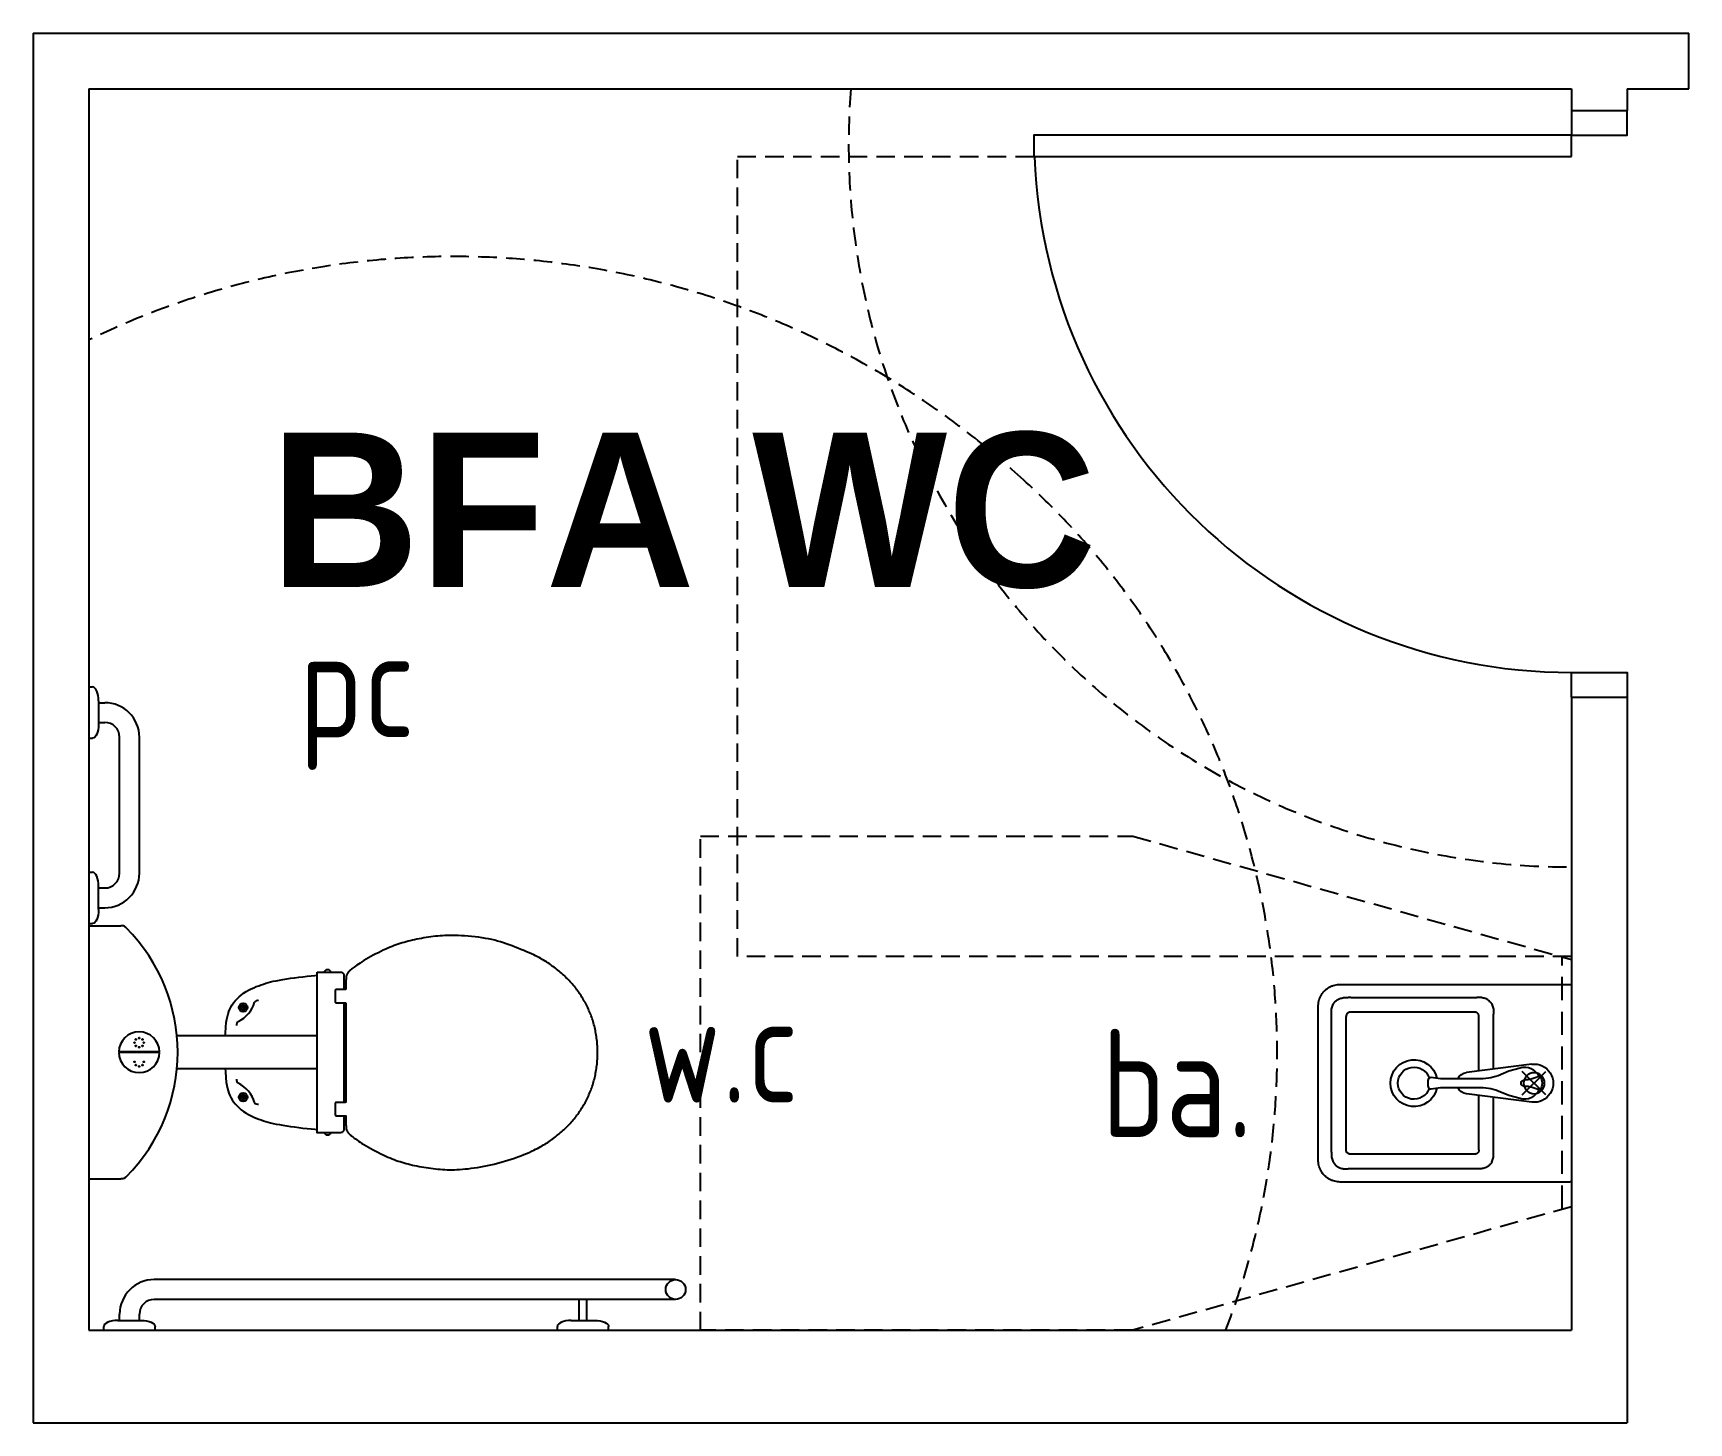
# Model space of a CAD drawing. Header units: millimetres. Extents: x 115273 to 117953, y -362314 to -360064.
import ezdxf

# ---------------------------------------------------------------- set-up
doc = ezdxf.new("R2010")
doc.units = ezdxf.units.MM
doc.header["$LTSCALE"] = 300
doc.header["$MEASUREMENT"] = 0
doc.linetypes.add('HIDDEN', pattern=[0.375, 0.25, -0.125])
doc.layers.get('0').update_dxf_attribs({"linetype": 'CONTINUOUS'})
for name, color, linetype in [('DOOR-01', 8, 'CONTINUOUS'), ('ELEV-01', 8, 'CONTINUOUS'), ('FIXT-TXT-01', 1, 'CONTINUOUS'), ('FIXTURES', 8, 'CONTINUOUS'), ('FLOOR-TXT', 1, 'CONTINUOUS'), ('PLAN-TXT-02', 2, 'CONTINUOUS'), ('WALL-01', 4, 'CONTINUOUS')]:
    doc.layers.add(name, color=color, linetype=linetype)
doc.layers.add('HTCH-BNDY', color=40, linetype='CONTINUOUS', plot=False)
doc.styles.add('CenturyGothic', font='GOTHIC.TTF')
doc.styles.add('ISOCP', font='isocp.shx', dxfattribs={"width": 0.9})

# ---------------------------------------------------------------- blocks, each defined once
blk = doc.blocks.new('BFA WC-Caroma Care 200-Plan')
at = {"layer": 'FIXTURES', "color": 8}
for p, q in [((0, 205), (-52, 205)), ((0, -205), (0, 205)), ((-370, 26.6), (-142.8, 26.6)), ((-114.6, 0.4), (-48.6, 0.4)), ((-370, -26.4), (-142.8, -26.4)), ((-114.6, -0.6), (-48.6, -0.6)), ((0, -205), (-52, -205))]:
    blk.add_line(p, q, dxfattribs=at)
at = {"layer": 'FIXTURES', "color": 142}
for p, q in [((-253, 72.6), (-247, 72.6)), ((-250, 69.6), (-250, 75.6)), ((-253, -72.4), (-247, -72.4)), ((-250, -75.4), (-250, -69.4))]:
    blk.add_line(p, q, dxfattribs=at)
at = {"layer": 'FIXTURES', "color": 8}
blk.add_lwpolyline([(-419.4, 129.4), (-419.6, 129.6), (-419.8, 129.9), (-420, 130.2), (-420.2, 130.4), (-420.5, 130.7), (-420.7, 131), (-421, 131.4), (-421.4, 131.8), (-421.8, 132.2), (-422.3, 132.7), (-422.8, 133.2), (-423.5, 133.8), (-424.4, 134.6), (-425.4, 135.4), (-426.6, 136.4), (-428.1, 137.5), (-429.8, 138.8), (-431.8, 140.3), (-434, 141.9), (-436.5, 143.6), (-439.3, 145.5), (-442.3, 147.4), (-445.5, 149.4), (-449, 151.5), (-452.7, 153.7), (-456.5, 155.9), (-460.6, 158), (-464.7, 160.2), (-468.8, 162.3), (-472.8, 164.3), (-476.8, 166.2), (-480.7, 168), (-484.4, 169.6), (-487.9, 171.1), (-491.2, 172.5), (-494.5, 173.7), (-497.7, 174.9), (-500.9, 176), (-504, 177), (-507.2, 178), (-510.5, 178.9), (-513.8, 179.9), (-517.1, 180.8), (-520.5, 181.6), (-524, 182.5), (-527.5, 183.3), (-531.1, 184), (-534.7, 184.8), (-538.4, 185.5), (-542.2, 186.1), (-546, 186.7), (-549.8, 187.3), (-553.6, 187.8), (-557.4, 188.3), (-561.2, 188.7), (-565, 189.1), (-568.7, 189.4), (-572.5, 189.7), (-576.2, 189.9), (-580, 190.1), (-583.9, 190.1), (-587.8, 190.1), (-591.9, 190.1), (-596, 189.9), (-600.3, 189.7), (-604.8, 189.3), (-609.4, 188.9), (-614.2, 188.4), (-619.1, 187.8), (-624.1, 187.1), (-629.2, 186.3), (-634.4, 185.4), (-639.8, 184.5), (-645.3, 183.4), (-650.8, 182.2), (-656.3, 180.9), (-661.9, 179.5), (-667.5, 178.1), (-673, 176.5), (-678.5, 174.8), (-683.9, 173.1), (-689.2, 171.3), (-694.3, 169.4), (-699.3, 167.5), (-704, 165.6), (-708.5, 163.8), (-712.7, 162), (-716.6, 160.2), (-720.2, 158.6), (-723.4, 157), (-726.4, 155.5), (-729.1, 154.1), (-731.6, 152.7), (-734, 151.3), (-736.3, 150), (-738.6, 148.6), (-740.7, 147.2), (-742.9, 145.8), (-745.1, 144.3), (-747.2, 142.9), (-749.3, 141.4), (-751.3, 139.9), (-753.4, 138.4), (-755.4, 136.8), (-757.4, 135.3), (-759.4, 133.7), (-761.3, 132.1), (-763.2, 130.5), (-765.1, 128.8), (-767, 127.2), (-768.8, 125.5), (-770.6, 123.8), (-772.4, 122.1), (-774.2, 120.3), (-775.9, 118.6), (-777.6, 116.8), (-779.3, 115), (-780.9, 113.2), (-782.5, 111.4), (-784.1, 109.5), (-785.7, 107.6), (-787.2, 105.7), (-788.7, 103.8), (-790.2, 101.9), (-791.6, 100), (-793.1, 98), (-794.5, 96), (-795.8, 94), (-797.1, 92), (-798.4, 90), (-799.7, 87.9), (-800.9, 85.8), (-802.1, 83.8), (-803.3, 81.6), (-804.5, 79.5), (-805.6, 77.4), (-806.6, 75.2), (-807.7, 73.1), (-808.7, 70.9), (-809.7, 68.7), (-810.7, 66.4), (-811.6, 64.2), (-812.5, 61.9), (-813.3, 59.7), (-814.1, 57.4), (-814.9, 55.1), (-815.7, 52.7), (-816.4, 50.4), (-817.1, 48), (-817.8, 45.7), (-818.4, 43.3), (-819, 40.9), (-819.5, 38.4), (-820, 36), (-820.5, 33.6), (-821, 31.1), (-821.4, 28.6), (-821.8, 26.1), (-822.1, 23.6), (-822.4, 21.1), (-822.7, 18.5), (-822.9, 16), (-823.1, 13.4), (-823.3, 10.8), (-823.4, 8.2), (-823.5, 5.7), (-823.6, 3.1), (-823.6, 0.5), (-823.6, -2.1), (-823.5, -4.7), (-823.4, -7.3), (-823.3, -9.9), (-823.1, -12.5), (-822.9, -15.1), (-822.7, -17.6), (-822.4, -20.2), (-822.1, -22.7), (-821.8, -25.2), (-821.4, -27.8), (-821, -30.2), (-820.5, -32.7), (-820, -35.2), (-819.5, -37.6), (-819, -40), (-818.4, -42.5), (-817.8, -44.8), (-817.1, -47.2), (-816.4, -49.6), (-815.7, -51.9), (-814.9, -54.3), (-814.1, -56.6), (-813.3, -58.9), (-812.5, -61.1), (-811.6, -63.4), (-810.7, -65.7), (-809.7, -67.9), (-808.7, -70.1), (-807.7, -72.3), (-806.6, -74.5), (-805.6, -76.6), (-804.5, -78.8), (-803.3, -80.9), (-802.1, -83), (-800.9, -85.1), (-799.7, -87.2), (-798.4, -89.2), (-797.1, -91.2), (-795.8, -93.3), (-794.5, -95.3), (-793.1, -97.2), (-791.6, -99.2), (-790.2, -101.2), (-788.7, -103.1), (-787.2, -105), (-785.7, -106.9), (-784.1, -108.7), (-782.5, -110.6), (-780.9, -112.4), (-779.3, -114.2), (-777.6, -116), (-775.9, -117.8), (-774.2, -119.6), (-772.4, -121.3), (-770.6, -123), (-768.8, -124.7), (-767, -126.4), (-765.1, -128.1), (-763.2, -129.7), (-761.3, -131.3), (-759.4, -132.9), (-757.4, -134.5), (-755.4, -136), (-753.4, -137.6), (-751.3, -139.1), (-749.3, -140.6), (-747.2, -142.1), (-745.1, -143.5), (-742.9, -145), (-740.7, -146.4), (-738.6, -147.8), (-736.3, -149.1), (-734, -150.5), (-731.6, -151.9), (-729.1, -153.3), (-726.4, -154.7), (-723.4, -156.2), (-720.2, -157.8), (-716.6, -159.4), (-712.7, -161.1), (-708.6, -162.9), (-704.1, -164.8), (-699.5, -166.7), (-694.8, -168.5), (-690, -170.4), (-685.2, -172.2), (-680.4, -174), (-675.7, -175.6), (-671.1, -177.2), (-666.5, -178.6), (-661.9, -180), (-657.1, -181.3), (-652.3, -182.5), (-647.3, -183.5), (-642.1, -184.5), (-636.7, -185.4), (-631.1, -186.2), (-625.4, -186.9), (-619.7, -187.5), (-614, -188), (-608.4, -188.4), (-603.1, -188.7), (-597.9, -189), (-593.1, -189.1), (-588.6, -189.2), (-584.3, -189.2), (-580.3, -189.1), (-576.3, -189), (-572.5, -188.8), (-568.7, -188.5), (-565, -188.2), (-561.2, -187.8), (-557.4, -187.4), (-553.6, -186.9), (-549.8, -186.4), (-546, -185.8), (-542.2, -185.2), (-538.4, -184.5), (-534.7, -183.8), (-531.1, -183.1), (-527.5, -182.3), (-524, -181.5), (-520.5, -180.7), (-517.1, -179.8), (-513.8, -178.9), (-510.5, -178), (-507.2, -177), (-504, -176), (-500.9, -175), (-497.7, -173.9), (-494.5, -172.8), (-491.2, -171.5), (-487.9, -170.2), (-484.4, -168.7), (-480.7, -167), (-476.8, -165.3), (-472.8, -163.3), (-468.8, -161.3), (-464.7, -159.2), (-460.6, -157.1), (-456.5, -154.9), (-452.7, -152.7), (-449, -150.6), (-445.5, -148.5), (-442.3, -146.5), (-439.3, -144.5), (-436.5, -142.7), (-434, -141), (-431.8, -139.4), (-429.8, -137.9), (-428.1, -136.6), (-426.6, -135.4), (-425.4, -134.5), (-424.4, -133.6), (-423.5, -132.9), (-422.8, -132.3), (-422.3, -131.7), (-421.8, -131.2), (-421.4, -130.8), (-421, -130.4), (-420.7, -130.1), (-420.5, -129.8), (-420.2, -129.5), (-420, -129.2), (-419.8, -129), (-419.6, -128.7), (-419.4, -128.5), (-419.2, -128.2), (-419.1, -128), (-418.9, -127.7), (-418.8, -127.5), (-418.6, -127.3), (-418.5, -127), (-418.3, -126.8), (-418.2, -126.6), (-418.1, -126.3), (-418, -126.1), (-417.9, -125.9), (-417.7, -125.6), (-417.6, -125.4), (-417.5, -125.2), (-417.4, -125), (-417.4, -124.8), (-417.3, -124.5), (-417.2, -124.3), (-417.1, -124.1), (-417, -123.9), (-417, -123.7), (-416.9, -123.5), (-416.8, -123.3), (-416.8, -123), (-416.7, -122.8), (-416.7, -122.6), (-416.6, -122.3), (-416.6, -121.9), (-416.6, -121.3), (-416.5, -120.6), (-416.5, -119.7), (-416.5, -118.6), (-416.4, -117.2), (-416.4, -115.7), (-416.4, -114), (-416.4, -112.2), (-416.4, -110.5), (-416.3, -108.8), (-416.3, -107.3), (-416.3, -106), (-416.3, -105), (-416.3, -104.2), (-416.3, -103.6), (-416.3, -103.2), (-416.3, -103), (-416.2, -102.8), (-416.2, -102.8), (-416.2, -102.7), (-416.2, -102.7), (-416.2, -102.6), (-416.2, -102.6), (-416.1, -102.6), (-416.1, -102.5), (-416.1, -102.5), (-416.1, -102.5), (-416.1, -102.4), (-416, -102.4), (-416, -102.4), (-416, -102.3), (-416, -102.3), (-415.9, -102.3), (-415.9, -102.2), (-415.9, -102.2), (-415.9, -102.2), (-415.8, -102.2), (-415.8, -102.1), (-415.8, -102.1), (-415.7, -102.1), (-415.7, -102), (-415.7, -102), (-415.7, -102), (-415.6, -102), (-415.6, -102), (-415.6, -101.9), (-415.5, -101.9), (-415.5, -101.9), (-415.4, -101.9), (-415.4, -101.9), (-415.4, -101.8), (-415.3, -101.8), (-415.3, -101.8), (-415.3, -101.8), (-415.2, -101.8), (-415.2, -101.8), (-415.2, -101.8), (-415.1, -101.7), (-415.1, -101.7), (-415.1, -101.7), (-415, -101.7), (-415, -101.7), (-414.9, -101.7), (-414.7, -101.7), (-414.4, -101.7), (-413.9, -101.7), (-413.3, -101.7), (-412.5, -101.7), (-411.5, -101.7), (-410.3, -101.7), (-409, -101.7), (-407.6, -101.7), (-406.3, -101.7), (-405, -101.7), (-403.8, -101.7), (-402.8, -101.6), (-401.9, -101.6), (-401.3, -101.6), (-400.9, -101.6), (-400.5, -101.6), (-400.3, -101.6), (-400.2, -101.6), (-400.1, -101.6), (-400.1, -101.6), (-400.1, -101.5), (-400, -101.5), (-400, -101.5), (-400, -101.5), (-399.9, -101.5), (-399.9, -101.4), (-399.8, -101.4), (-399.8, -101.4), (-399.8, -101.4), (-399.7, -101.4), (-399.7, -101.3), (-399.7, -101.3), (-399.7, -101.3), (-399.6, -101.3), (-399.6, -101.2), (-399.6, -101.2), (-399.5, -101.2), (-399.5, -101.1), (-399.5, -101.1), (-399.5, -101.1), (-399.4, -101.1), (-399.4, -101), (-399.4, -101), (-399.4, -101), (-399.3, -100.9), (-399.3, -100.9), (-399.3, -100.9), (-399.3, -100.8), (-399.3, -100.8), (-399.3, -100.7), (-399.2, -100.7), (-399.2, -100.7), (-399.2, -100.6), (-399.2, -100.6), (-399.2, -100.6), (-399.2, -100.5), (-399.2, -100.5), (-399.1, -100.5), (-399.1, -100.4), (-399.1, -100.4), (-399.1, -100.4), (-399.1, -100.3), (-399.1, -100.2), (-399.1, -99.9), (-399.1, -99.5), (-399.1, -99), (-399.1, -98.2), (-399.1, -97.1), (-399.1, -95.8), (-399.1, -94.3), (-399.1, -92.6), (-399.1, -90.9), (-399.1, -89.2), (-399.1, -87.5), (-399.1, -86), (-399.1, -84.6), (-399.1, -83.6), (-399.1, -82.8), (-399.1, -82.2), (-399.1, -81.8), (-399.1, -81.6), (-399.1, -81.4), (-399.2, -81.3), (-399.2, -81.3), (-399.2, -81.2), (-399.2, -81.2), (-399.2, -81.2), (-399.2, -81.1), (-399.2, -81.1), (-399.3, -81.1), (-399.3, -81), (-399.3, -81), (-399.3, -80.9), (-399.3, -80.9), (-399.3, -80.9), (-399.4, -80.8), (-399.4, -80.8), (-399.4, -80.8), (-399.4, -80.7), (-399.5, -80.7), (-399.5, -80.7), (-399.5, -80.7), (-399.5, -80.6), (-399.6, -80.6), (-399.6, -80.6), (-399.6, -80.5), (-399.7, -80.5), (-399.7, -80.5), (-399.7, -80.5), (-399.7, -80.4), (-399.8, -80.4), (-399.8, -80.4), (-399.8, -80.4), (-399.9, -80.4), (-399.9, -80.3), (-400, -80.3), (-400, -80.3), (-400, -80.3), (-400.1, -80.3), (-400.1, -80.2), (-400.1, -80.2), (-400.2, -80.2), (-400.2, -80.2), (-400.2, -80.2), (-400.3, -80.2), (-400.4, -80.2), (-400.5, -80.2), (-400.7, -80.2), (-401, -80.1), (-401.5, -80.1), (-402.1, -80.1), (-402.9, -80.1), (-403.9, -80.1), (-405.1, -80.1), (-406.4, -80.1), (-407.8, -80.1), (-409.2, -80.1), (-410.5, -80.1), (-411.6, -80.1), (-412.7, -80.1), (-413.5, -80.1), (-414.1, -80.1), (-414.6, -80.1), (-414.9, -80), (-415.1, -80), (-415.2, -80), (-415.3, -80), (-415.3, -80), (-415.4, -80), (-415.4, -80), (-415.4, -79.9), (-415.5, -79.9), (-415.5, -79.9), (-415.5, -79.9), (-415.6, -79.9), (-415.6, -79.8), (-415.6, -79.8), (-415.7, -79.8), (-415.7, -79.8), (-415.7, -79.7), (-415.8, -79.7), (-415.8, -79.7), (-415.8, -79.7), (-415.9, -79.6), (-415.9, -79.6), (-415.9, -79.6), (-415.9, -79.6), (-416, -79.5), (-416, -79.5), (-416, -79.5), (-416, -79.4), (-416.1, -79.4), (-416.1, -79.4), (-416.1, -79.3), (-416.1, -79.3), (-416.1, -79.3), (-416.2, -79.2), (-416.2, -79.2), (-416.2, -79.2), (-416.2, -79.1), (-416.2, -79.1), (-416.2, -79), (-416.2, -79), (-416.3, -79), (-416.3, -78.9), (-416.3, -78.9), (-416.3, -78.9), (-416.3, -78.8), (-416.3, -78.8), (-416.3, -78.4), (-416.3, -77.4), (-416.3, -75.4), (-416.3, -72.3), (-416.3, -67.6), (-416.3, -61), (-416.3, -52.3), (-416.3, -41.3), (-416.3, -28.4), (-416.3, -14.3), (-416.3, 0.5), (-416.3, 15.2), (-416.3, 29.3), (-416.3, 42.2), (-416.3, 53.3), (-416.3, 62), (-416.3, 68.6), (-416.3, 73.3), (-416.3, 76.5), (-416.3, 78.4), (-416.3, 79.4), (-416.3, 79.8), (-416.3, 79.9), (-416.3, 80), (-416.2, 80), (-416.2, 80), (-416.2, 80.1), (-416.2, 80.1), (-416.2, 80.1), (-416.2, 80.2), (-416.1, 80.2), (-416.1, 80.2), (-416.1, 80.3), (-416.1, 80.3), (-416.1, 80.3), (-416, 80.4), (-416, 80.4), (-416, 80.4), (-416, 80.5), (-415.9, 80.5), (-415.9, 80.5), (-415.9, 80.6), (-415.9, 80.6), (-415.8, 80.6), (-415.8, 80.6), (-415.8, 80.7), (-415.7, 80.7), (-415.7, 80.7), (-415.7, 80.7), (-415.6, 80.8), (-415.6, 80.8), (-415.6, 80.8), (-415.5, 80.8), (-415.5, 80.8), (-415.5, 80.9), (-415.4, 80.9), (-415.4, 80.9), (-415.4, 80.9), (-415.3, 80.9), (-415.3, 80.9), (-415.3, 81), (-415.2, 81), (-415.2, 81), (-415.1, 81), (-415.1, 81), (-414.9, 81), (-414.7, 81), (-414.4, 81), (-414, 81), (-413.3, 81), (-412.5, 81), (-411.5, 81), (-410.3, 81.1), (-409, 81.1), (-407.6, 81.1), (-406.3, 81.1), (-405, 81.1), (-403.8, 81.1), (-402.8, 81.1), (-402, 81.1), (-401.3, 81.1), (-400.9, 81.1), (-400.6, 81.1), (-400.4, 81.1), (-400.2, 81.2), (-400.2, 81.2), (-400.1, 81.2), (-400.1, 81.2), (-400, 81.2), (-400, 81.2), (-400, 81.2), (-399.9, 81.3), (-399.9, 81.3), (-399.9, 81.3), (-399.8, 81.3), (-399.8, 81.4), (-399.8, 81.4), (-399.7, 81.4), (-399.7, 81.4), (-399.7, 81.5), (-399.6, 81.5), (-399.6, 81.5), (-399.6, 81.5), (-399.5, 81.6), (-399.5, 81.6), (-399.5, 81.6), (-399.5, 81.7), (-399.4, 81.7), (-399.4, 81.7), (-399.4, 81.8), (-399.4, 81.8), (-399.3, 81.8), (-399.3, 81.9), (-399.3, 81.9), (-399.3, 81.9), (-399.3, 82), (-399.2, 82), (-399.2, 82.1), (-399.2, 82.1), (-399.2, 82.1), (-399.2, 82.2), (-399.2, 82.2), (-399.2, 82.2), (-399.1, 82.3), (-399.1, 82.3), (-399.1, 82.3), (-399.1, 82.4), (-399.1, 82.4), (-399.1, 82.5), (-399.1, 82.6), (-399.1, 82.8), (-399.1, 83.2), (-399.1, 83.8), (-399.1, 84.6), (-399.1, 85.6), (-399.1, 86.9), (-399.1, 88.4), (-399.1, 90.1), (-399.1, 91.9), (-399.1, 93.6), (-399.1, 95.3), (-399.1, 96.8), (-399.1, 98.1), (-399.1, 99.2), (-399.1, 100), (-399.1, 100.5), (-399.1, 100.9), (-399.1, 101.2), (-399.1, 101.3), (-399.2, 101.4), (-399.2, 101.5), (-399.2, 101.5), (-399.2, 101.5), (-399.2, 101.6), (-399.2, 101.6), (-399.2, 101.7), (-399.3, 101.7), (-399.3, 101.7), (-399.3, 101.8), (-399.3, 101.8), (-399.3, 101.8), (-399.3, 101.9), (-399.4, 101.9), (-399.4, 101.9), (-399.4, 102), (-399.4, 102), (-399.5, 102), (-399.5, 102.1), (-399.5, 102.1), (-399.5, 102.1), (-399.6, 102.1), (-399.6, 102.2), (-399.6, 102.2), (-399.7, 102.2), (-399.7, 102.3), (-399.7, 102.3), (-399.7, 102.3), (-399.8, 102.3), (-399.8, 102.3), (-399.8, 102.4), (-399.9, 102.4), (-399.9, 102.4), (-400, 102.4), (-400, 102.4), (-400, 102.5), (-400.1, 102.5), (-400.1, 102.5), (-400.1, 102.5), (-400.2, 102.5), (-400.2, 102.5), (-400.2, 102.6), (-400.3, 102.6), (-400.4, 102.6), (-400.5, 102.6), (-400.7, 102.6), (-401, 102.6), (-401.5, 102.6), (-402.1, 102.6), (-402.9, 102.6), (-403.9, 102.6), (-405.1, 102.6), (-406.4, 102.6), (-407.8, 102.6), (-409.1, 102.7), (-410.4, 102.7), (-411.6, 102.7), (-412.7, 102.7), (-413.5, 102.7), (-414.1, 102.7), (-414.6, 102.7), (-414.9, 102.7), (-415.1, 102.7), (-415.2, 102.7), (-415.3, 102.8), (-415.3, 102.8), (-415.4, 102.8), (-415.4, 102.8), (-415.4, 102.8), (-415.5, 102.8), (-415.5, 102.9), (-415.5, 102.9), (-415.6, 102.9), (-415.6, 102.9), (-415.6, 102.9), (-415.7, 103), (-415.7, 103), (-415.7, 103), (-415.8, 103.1), (-415.8, 103.1), (-415.8, 103.1), (-415.9, 103.1), (-415.9, 103.2), (-415.9, 103.2), (-415.9, 103.2), (-416, 103.3), (-416, 103.3), (-416, 103.3), (-416, 103.4), (-416.1, 103.4), (-416.1, 103.4), (-416.1, 103.5), (-416.1, 103.5), (-416.1, 103.5), (-416.2, 103.6), (-416.2, 103.6), (-416.2, 103.6), (-416.2, 103.7), (-416.2, 103.7), (-416.2, 103.8), (-416.3, 103.8), (-416.3, 103.8), (-416.3, 103.9), (-416.3, 103.9), (-416.3, 103.9), (-416.3, 104), (-416.3, 104), (-416.3, 104.1), (-416.3, 104.2), (-416.3, 104.4), (-416.3, 104.8), (-416.3, 105.4), (-416.3, 106.1), (-416.3, 107.2), (-416.4, 108.4), (-416.4, 109.9), (-416.4, 111.6), (-416.4, 113.3), (-416.4, 115), (-416.4, 116.7), (-416.4, 118.2), (-416.5, 119.6), (-416.5, 120.7), (-416.5, 121.6), (-416.6, 122.3), (-416.6, 122.8), (-416.6, 123.2), (-416.7, 123.5), (-416.7, 123.8), (-416.8, 124), (-416.8, 124.2), (-416.9, 124.4), (-417, 124.6), (-417, 124.8), (-417.1, 125), (-417.2, 125.3), (-417.3, 125.5), (-417.4, 125.7), (-417.4, 125.9), (-417.5, 126.1), (-417.6, 126.4), (-417.7, 126.6), (-417.9, 126.8), (-418, 127), (-418.1, 127.3), (-418.2, 127.5), (-418.3, 127.7), (-418.5, 128), (-418.6, 128.2), (-418.8, 128.4), (-418.9, 128.7), (-419.1, 128.9), (-419.2, 129.2)], close=True, dxfattribs=at)
for points in [[(-60.6, 201.5), (-60.2, 201.9), (-59.2, 202.8), (-58.7, 203.2), (-57.8, 203.8), (-57.2, 204.2), (-56.5, 204.5), (-55.7, 204.7), (-55, 204.8), (-54.3, 204.9), (-53.5, 205), (-52, 205)], [(-58.8, 203.1), (-58.3, 203.5), (-57.8, 203.8), (-57.3, 204.1), (-56.8, 204.3), (-56.3, 204.5), (-55.9, 204.6), (-55.1, 204.8)], [(-413, 102.7), (-413, 124.7), (-413, 125.2), (-412.9, 125.8), (-412.8, 126.3), (-412.6, 126.8), (-412.3, 127.3), (-412.1, 127.8), (-411.7, 128.2), (-411.4, 128.6), (-411, 129), (-410.5, 129.3), (-410.1, 129.6), (-409.6, 129.8), (-409, 130), (-408.5, 130.1), (-408, 130.2), (-370, 130.2), (-370, -130)], [(-221, 26.6), (-221.2, 31.1), (-221.9, 41.1), (-222.7, 48.5), (-223.6, 54), (-224.6, 58.4), (-225.7, 62.5), (-226.9, 66.3), (-228.4, 69.9), (-230, 73.4), (-232, 76.8), (-234.3, 80.1), (-237, 83.4), (-240, 86.7), (-243.4, 89.9), (-247, 92.9), (-250.7, 95.8), (-254.7, 98.4), (-258.7, 100.8), (-262.8, 102.9), (-267, 104.8), (-271.1, 106.5), (-275.1, 108), (-279, 109.4), (-282.8, 110.7), (-286.5, 111.9), (-290.3, 113), (-294.3, 114.1), (-298.6, 115.1), (-303.3, 116.1), (-308.6, 117.1), (-314.3, 118.1), (-320.4, 119.1), (-326.8, 120), (-333.3, 120.9), (-340, 121.8), (-346.7, 122.6), (-353.3, 123.3), (-359.8, 124), (-366.2, 124.6), (-370, 124.9)], [(-413, -80.1), (-413, 81.1)], [(-221, -26.4), (-221.2, -30.9), (-221.9, -40.9), (-222.7, -48.3), (-223.6, -53.8), (-224.6, -58.2), (-225.7, -62.3), (-226.9, -66.1), (-228.4, -69.7), (-230, -73.2), (-232, -76.6), (-234.3, -79.9), (-237, -83.2), (-240, -86.5), (-243.4, -89.7), (-247, -92.7), (-250.7, -95.6), (-254.7, -98.2), (-258.7, -100.6), (-262.8, -102.7), (-267, -104.6), (-271.1, -106.3), (-275.1, -107.8), (-279, -109.2), (-282.8, -110.5), (-286.5, -111.7), (-290.3, -112.8), (-294.3, -113.9), (-298.6, -114.9), (-303.3, -115.9), (-308.6, -116.9), (-314.3, -117.9), (-320.4, -118.9), (-326.8, -119.8), (-333.3, -120.7), (-340, -121.6), (-346.7, -122.4), (-353.3, -123.1), (-359.8, -123.8), (-366.2, -124.4), (-370, -124.7)], [(-370, -130), (-408, -130), (-408.5, -129.9), (-409, -129.8), (-409.6, -129.6), (-410.1, -129.4), (-410.5, -129.1), (-411, -128.8), (-411.4, -128.4), (-411.7, -128), (-412.1, -127.6), (-412.3, -127.1), (-412.6, -126.6), (-412.8, -126.1), (-412.9, -125.6), (-413, -125), (-413, -101.7)], [(-60.6, -201.5), (-60.2, -201.9), (-59.2, -202.8), (-58.7, -203.2), (-57.8, -203.8), (-57.2, -204.2), (-56.5, -204.5), (-55.7, -204.7), (-55, -204.8), (-54.3, -204.9), (-53.5, -205), (-52, -205)], [(-58.8, -203.1), (-58.3, -203.5), (-57.8, -203.8), (-57.3, -204.1), (-56.8, -204.3), (-56.3, -204.5), (-55.9, -204.6), (-55.1, -204.8)]]:
    blk.add_lwpolyline(points, dxfattribs=at)
at = {"layer": 'FIXTURES', "color": 142}
for centre, radius in [((-250, 72.6), 7), ((-250, 72.6), 4), ((-89.1, 15.4), 0.75), ((-86.9, 20.7), 0.75), ((-81.6, 22.9), 0.75), ((-76.3, 20.7), 0.75), ((-74.1, 15.4), 0.75), ((-89.1, -15.6), 0.75), ((-86.9, -10.3), 0.75), ((-86.9, -20.9), 0.75), ((-81.6, -8.1), 0.75), ((-81.6, -23.1), 0.75), ((-76.3, -10.3), 0.75), ((-76.3, -20.9), 0.75), ((-74.1, -15.6), 0.75), ((-250, -72.4), 7), ((-250, -72.4), 4)]:
    blk.add_circle(centre, radius, dxfattribs=at)
at = {"layer": 'FIXTURES', "color": 8}
for centre, radius, start, end in [((141, 0), 285, 135.0086, 224.9914), ((-81.6, -0.1), 33, 0.8682, 179.1318), ((-81.6, -0.1), 33, 180.8682, 359.1318)]:
    blk.add_arc(centre, radius, start, end, dxfattribs=at)
at = {"layer": 'FIXTURES', "color": 142, "extrusion": (0, 0, -1)}
for centre, start, end in [((386.8, 129.9), 3.8511, 176.0716), ((386.8, -129.7), 183.9284, 356.1489)]:
    blk.add_arc(centre, 4.5, start, end, dxfattribs=at)
at = {"layer": 'FIXTURES', "color": 142}
for centre, radius, start, end in [((-273.2, 78), 5.97, 33.296, 106.5626), ((-220.2, 95.1), 50, 196.1105, 244.0852), ((-246.4, 44.5), 7.1, 352.6095, 52.4705), ((-220.2, -94.9), 50, 115.9148, 163.8895), ((-246.4, -44.3), 7.1, 307.5295, 7.3905), ((-273.2, -77.8), 5.97, 253.4374, 326.704)]:
    blk.add_arc(centre, radius, start, end, dxfattribs=at)
blk = doc.blocks.new('A$C3CF9729E')
at = {"color": 0}
for p, q in [((19.1, -19.1), (-19.1, 19.1)), ((-19.1, -19.1), (19.1, 19.1))]:
    blk.add_line(p, q, dxfattribs=at)
blk.add_circle((0, 0), 17, dxfattribs=at)
blk = doc.blocks.new('BFA Basin-Caroma Cube Care WB-Plan')
at = {"layer": 'FIXTURES', "color": 142}
for p, q in [((-30.8, -64.4), (-17.4, -169.9)), ((30.8, -64.4), (17.4, -169.9)), ((-115, -156.7), (-115, -169.4)), ((-108.1, -149.8), (-94.3, -149.8)), ((-94.3, -149.8), (-19.9, -149.8)), ((19.9, -149.8), (94.3, -149.8)), ((94.3, -149.8), (108.1, -149.8)), ((115, -156.7), (115, -169.4)), ((-115, -169.4), (-115, -257.3)), ((115, -169.4), (115, -257.3)), ((-115, -257.3), (-115, -345.3)), ((115, -257.3), (115, -345.3)), ((-115, -345.3), (-115, -357.9)), ((115, -345.3), (115, -357.9)), ((-108.1, -364.8), (-94.3, -364.8)), ((-94.3, -364.8), (-5, -364.8)), ((-5, -364.8), (0, -364.8)), ((0, -364.8), (5, -364.8)), ((5, -364.8), (94.3, -364.8)), ((94.3, -364.8), (108.1, -364.8))]:
    blk.add_line(p, q, dxfattribs=at)
at = {"layer": 'FIXTURES', "color": 8}
for p, q in [((-111.9, -126.1), (-29, -126.1)), ((-29, -126.1), (-22.9, -126.1)), ((22.9, -126.1), (29, -126.1)), ((29, -126.1), (111.9, -126.1)), ((-138.8, -357.2), (-138.8, -361.7)), ((138.8, -357.2), (138.8, -361.7)), ((-5.9, -388.6), (0, -388.6)), ((0, -388.6), (5.9, -388.6))]:
    blk.add_line(p, q, dxfattribs=at)
blk.add_lwpolyline([(160, -370), (160, -3, 0.414213), (157, 0), (-157, 0, 0.414213), (-160, -3), (-160, -370), (-160, -372.1), (-160, -374.3), (-159.8, -376.5), (-159.6, -378.7), (-159.3, -381), (-158.8, -383.2), (-158.2, -385.5), (-157.8, -386.6), (-157.4, -387.7), (-157, -388.8), (-156.5, -389.9), (-156, -391), (-155.4, -392), (-154.8, -393.1), (-154.2, -394.1), (-153.5, -395.1), (-152.8, -396), (-152.1, -397), (-151.3, -397.9), (-150.5, -398.8), (-149.7, -399.7), (-148.8, -400.5), (-147.9, -401.3), (-147, -402.1), (-146.1, -402.8), (-145.1, -403.5), (-144.1, -404.2), (-143.1, -404.8), (-142, -405.4), (-141, -406), (-139.9, -406.5), (-138.8, -407), (-137.8, -407.4), (-136.6, -407.8), (-135.5, -408.2), (-133.3, -408.8), (-131, -409.3), (-128.8, -409.6), (-126.5, -409.8), (-124.3, -409.9), (-122.2, -410), (-120, -410), (120, -410), (122.1, -410), (124.3, -409.9), (126.5, -409.8), (128.7, -409.6), (131, -409.3), (133.3, -408.8), (135.5, -408.2), (136.6, -407.8), (137.7, -407.4), (138.8, -407), (139.9, -406.5), (141, -406), (142, -405.4), (143.1, -404.8), (144.1, -404.2), (145.1, -403.5), (146, -402.8), (147, -402.1), (147.9, -401.3), (148.8, -400.5), (149.7, -399.7), (150.5, -398.8), (151.3, -397.9), (152.1, -397), (152.8, -396), (153.5, -395.1), (154.2, -394.1), (154.8, -393.1), (155.4, -392), (156, -391), (156.5, -389.9), (157, -388.8), (157.4, -387.7), (157.8, -386.6), (158.2, -385.5), (158.8, -383.3), (159.3, -381), (159.6, -378.7), (159.8, -376.5), (159.9, -374.3), (160, -372.1)], format="xyb", close=True, dxfattribs=at)
for points in [[(-11, -52.7, 0.367888), (-25, -83.3), (-20, -101.3), (-12.7, -118.8, -0.095408), (-7.5, -150.9), (-7.5, -212.3, -0.00299), (-9.7, -227, 0.418801), (-5.8, -231.6, 0.030053), (0, -231.9, 0.030053), (5.8, -231.6, 0.418801), (9.6, -227, -0.00299), (7.5, -212.3), (7.5, -145.8)], [(-11.7, -51.2, -0.115857), (-5.1, -76.7)], [(7.5, -150.9, -0.095408), (12.7, -118.8), (20, -101.3), (25, -83.3, 0.367888), (11, -52.7, 0.367888)]]:
    blk.add_lwpolyline(points, format="xyb", dxfattribs=at)
for points in [[(-131.9, -132.1), (-132.6, -132.8), (-133.4, -133.7), (-134.1, -134.5), (-134.7, -135.4), (-135.3, -136.4), (-135.9, -137.3), (-136.4, -138.3)], [(-127.7, -129.1), (-126.2, -128.3), (-124.6, -127.7), (-123, -127.2), (-121.3, -126.8), (-119.6, -126.5), (-117.9, -126.3), (-116.2, -126.2), (-113.6, -126.1), (-111.9, -126.1)], [(127.7, -129.1), (126.2, -128.3), (124.6, -127.7), (123, -127.2), (121.3, -126.8), (119.6, -126.5), (117.9, -126.3), (116.2, -126.2), (113.6, -126.1), (111.9, -126.1)], [(131.9, -132.1), (132.6, -132.8), (133.4, -133.7), (134.1, -134.5), (134.7, -135.4), (135.3, -136.4), (135.9, -137.3), (136.4, -138.3)], [(-136.4, -138.3), (-137, -139.8), (-137.5, -141.3), (-137.9, -142.8), (-138.2, -144.4), (-138.5, -145.9), (-138.6, -147.5), (-138.7, -149.9), (-138.8, -153)], [(136.4, -138.3), (137, -139.8), (137.5, -141.3), (137.9, -142.8), (138.2, -144.4), (138.5, -145.9), (138.6, -147.5), (138.7, -149.9), (138.8, -153)], [(-136.4, -376.3), (-137, -374.9), (-137.5, -373.4), (-137.9, -371.9), (-138.2, -370.3), (-138.5, -368.8), (-138.6, -367.2), (-138.7, -364.8), (-138.8, -362.5), (-138.8, -361.7)], [(136.4, -376.3), (137, -374.9), (137.5, -373.4), (137.9, -371.9), (138.2, -370.3), (138.5, -368.8), (138.6, -367.2), (138.7, -364.8), (138.8, -362.5), (138.8, -361.7)], [(-127.8, -385.6), (-128.9, -384.9), (-130.1, -384.1), (-131.1, -383.3), (-132.1, -382.4), (-133.1, -381.4), (-133.9, -380.4), (-134.7, -379.3), (-135.5, -378.1), (-136.1, -376.9), (-136.4, -376.3)], [(-111.9, -388.6), (-114.5, -388.6), (-116.2, -388.5), (-117.9, -388.4), (-119.6, -388.2), (-121.3, -387.9), (-123, -387.5), (-124.6, -387), (-126.2, -386.3), (-127.8, -385.6)], [(111.9, -388.6), (114.5, -388.6), (116.2, -388.5), (117.9, -388.4), (119.6, -388.2), (121.3, -387.9), (123, -387.5), (124.6, -387), (126.2, -386.3), (127.8, -385.6)], [(127.8, -385.6), (128.9, -384.9), (130.1, -384.1), (131.1, -383.3), (132.1, -382.4), (133.1, -381.4), (133.9, -380.4), (134.7, -379.3), (135.5, -378.1), (136.1, -376.9), (136.4, -376.3)]]:
    blk.add_lwpolyline(points, dxfattribs=at)
at = {"layer": 'FIXTURES', "color": 142}
for points in [[(-108.1, -149.8), (-109, -149.9), (-109.9, -150.1), (-110.8, -150.4), (-111.7, -150.8), (-112.4, -151.3), (-113.1, -151.9), (-113.7, -152.6), (-114.2, -153.4), (-114.6, -154.3), (-114.8, -155.2), (-115, -156.1), (-115, -156.7)], [(108.1, -149.8), (109, -149.9), (109.9, -150.1), (110.8, -150.4), (111.7, -150.8), (112.4, -151.3), (113.1, -151.9), (113.7, -152.6), (114.2, -153.4), (114.6, -154.3), (114.8, -155.2), (115, -156.1), (115, -156.7)], [(-115, -357.9), (-114.9, -358.8), (-114.8, -359.7), (-114.4, -360.6), (-114, -361.5), (-113.5, -362.2), (-112.9, -362.9), (-112.2, -363.5), (-111.4, -364), (-110.5, -364.4), (-109.6, -364.6), (-108.7, -364.8), (-108.1, -364.8)], [(115, -357.9), (114.9, -358.8), (114.8, -359.7), (114.4, -360.6), (114, -361.5), (113.5, -362.2), (112.9, -362.9), (112.2, -363.5), (111.4, -364), (110.5, -364.4), (109.6, -364.6), (108.7, -364.8), (108.1, -364.8)]]:
    blk.add_lwpolyline(points, dxfattribs=at)
for centre, radius, start, end in [((0, -60.5), 31, 352.7629, 187.2371), ((0, -167.6), 17.5, 187.2371, 244.6231), ((0, -167.6), 17.5, 295.3769, 352.7629), ((0, -255), 38, 102.6158, 77.3848)]:
    blk.add_arc(centre, radius, start, end, dxfattribs=at)
at = {"layer": 'FIXTURES', "color": 8}
for centre, radius, start, end in [((0, -68.8), 21.1, 56.282, 123.718), ((62.6, -78.1), 57.5, 152.1943, 178.629), ((0, -76.3), 5.11, 178.9966, 1.0034), ((-118.1, -146.8), 20.2, 118.4903, 132.9965), ((118.1, -146.8), 20.2, 47.0035, 61.5097), ((226430.6, -255), 226569.4, 179.97422, 180.000592), ((-226430.6, -255), 226569.4, 359.999408, 0.02578), ((0, -255), 26, 108.9395, 71.0611), ((217215.4, -261), 217354.2, 179.999028, 180.025344), ((-217215.4, -261), 217354.2, 359.974656, 0.000972), ((0, 408079.8), 408468.3, 269.984309, 269.999168), ((0, 408079.8), 408468.3, 270.000832, 270.015691)]:
    blk.add_arc(centre, radius, start, end, dxfattribs=at)
at = {"layer": 'HTCH-BNDY', "linetype": 'HIDDEN', "ltscale": 0.4, "rotation": 270}
blk.add_blockref('A$C3CF9729E', (0, -60.5), dxfattribs=at)

msp = doc.modelspace()

# ---------------------------------------------------------------- linework, layer by layer
at = {"layer": 'DOOR-01', "color": 8}
for points in [[(117762.7, -360189.5), (117762.7, -360229.5), (117852.7, -360229.5), (117852.7, -360189.5)], [(117762.7, -361139.5), (117762.7, -361099.5), (117852.7, -361099.5), (117852.7, -361139.5)]]:
    msp.add_lwpolyline(points, dxfattribs=at)
msp.add_lwpolyline([(117762.7, -360264.5), (117762.7, -360229.5), (116892.7, -360229.5), (116892.7, -360264.5)], close=True, dxfattribs=at)
msp.add_arc((117762.7, -360229.5), 870, 182.3056, 270, dxfattribs=at)
at = {"layer": 'ELEV-01'}
for p, q in [((115362.7, -361123), (115368.7, -361123)), ((115378.7, -361145.5), (115378.7, -361183.5)), ((115378.7, -361148.5), (115388.7, -361148.5)), ((115378.7, -361180.5), (115388.7, -361180.5)), ((115362.7, -361206), (115368.7, -361206)), ((115362.7, -361423), (115368.7, -361423)), ((115378.7, -361483.5), (115378.7, -361445.5)), ((115378.7, -361448.5), (115388.7, -361448.5)), ((115378.7, -361480.5), (115388.7, -361480.5)), ((115362.7, -361506), (115368.7, -361506))]:
    msp.add_line(p, q, dxfattribs=at)
for centre, radius, start, end in [((115388.7, -361204.5), 56, 0, 90), ((115388.7, -361204.5), 24, 0, 90), ((115388.7, -361424.5), 56, 270, 0), ((115388.7, -361424.5), 24, 270, 0)]:
    msp.add_arc(centre, radius, start, end, dxfattribs=at)
for centre in [(115368.7, -361145.5), (115368.7, -361445.5)]:
    msp.add_ellipse(centre, major_axis=(0, 22.5), ratio=0.444159, start_param=4.712389, end_param=6.283185, dxfattribs=at)
at = {"layer": 'ELEV-01', "extrusion": (0, 0, -1)}
for centre in [(115368.7, -361183.5), (115368.7, -361483.5)]:
    msp.add_ellipse(centre, major_axis=(0, -22.5), ratio=0.444159, start_param=4.712389, end_param=6.283185, dxfattribs=at)
at = {"layer": 'FIXTURES', "color": 8}
for p, q in [((115412.7, -361424.5), (115412.7, -361204.5)), ((115444.7, -361424.5), (115444.7, -361204.5)), ((116312.7, -362082.5), (115468.7, -362082.5)), ((116312.7, -362114.5), (115468.7, -362114.5)), ((116156.7, -362148.5), (116156.7, -362114.5)), ((116168.7, -362148.5), (116168.7, -362114.5)), ((115412.7, -362148.5), (115412.7, -362138.5)), ((115444.7, -362148.5), (115444.7, -362138.5)), ((115387.2, -362164.5), (115387.2, -362158.5)), ((115409.7, -362148.5), (115447.7, -362148.5)), ((115470.2, -362164.5), (115470.2, -362158.5)), ((116121.2, -362164.5), (116121.2, -362158.5)), ((116143.7, -362148.5), (116181.7, -362148.5)), ((116204.2, -362164.5), (116204.2, -362158.5))]:
    msp.add_line(p, q, dxfattribs=at)
at = {"layer": 'FIXTURES', "linetype": 'HIDDEN', "ltscale": 0.5}
msp.add_line((117747.7, -361967.5), (117747.7, -361561.7), dxfattribs=at)
at = {"layer": 'FIXTURES', "color": 8}
msp.add_circle((116312.7, -362098.5), 16, dxfattribs=at)
for radius in [56, 24]:
    msp.add_arc((115468.7, -362138.5), radius, 90, 180, dxfattribs=at)
for centre in [(115409.7, -362158.5), (116143.7, -362158.5)]:
    msp.add_ellipse(centre, major_axis=(-22.5, 0), ratio=0.444159, start_param=4.712389, end_param=6.283185, dxfattribs=at)
at = {"layer": 'FIXTURES', "color": 8, "extrusion": (0, 0, -1)}
for centre in [(115447.7, -362158.5), (116181.7, -362158.5)]:
    msp.add_ellipse(centre, major_axis=(22.5, 0), ratio=0.444159, start_param=4.712389, end_param=6.283185, dxfattribs=at)
at = {"layer": 'HTCH-BNDY', "linetype": 'HIDDEN', "ltscale": 0.4}
msp.add_lwpolyline([(117762.7, -361559.5), (116412.7, -361559.5), (116412.7, -360264.5), (117762.7, -360264.5)], dxfattribs=at)
msp.add_lwpolyline([(117762.7, -361964.5), (117052.7, -362164.5), (116352.7, -362164.5), (116352.7, -361364.5), (117052.7, -361364.5), (117762.7, -361564.5)], close=True, dxfattribs=at)
for centre, radius, start, end in [((117762.7, -360244.5), 1170, 175.5883, 270), ((115953, -361784.2), 1358, 47.168, 115.7643), ((116033.2, -361715.4), 1253.1, 338.9549, 47.7162)]:
    msp.add_arc(centre, radius, start, end, dxfattribs=at)
at = {"layer": 'WALL-01', "ltscale": 0.075}
for p, q in [((115272.7, -360064.5), (117952.7, -360064.5)), ((115272.7, -360064.5), (115272.7, -362314.5)), ((117952.7, -360154.5), (117952.7, -360064.5)), ((115362.7, -360154.5), (117762.7, -360154.5)), ((115362.7, -360154.5), (115362.7, -362164.5)), ((117762.7, -360154.5), (117762.7, -360189.5)), ((117852.7, -360154.5), (117952.7, -360154.5)), ((117852.7, -360154.5), (117852.7, -360189.5)), ((117762.7, -360189.5), (117852.7, -360189.5)), ((117762.7, -361139.5), (117852.7, -361139.5)), ((117762.7, -361139.5), (117762.7, -362164.5)), ((117852.7, -361139.5), (117852.7, -362314.5)), ((115362.7, -362164.5), (117762.7, -362164.5)), ((115272.7, -362314.5), (117852.7, -362314.5))]:
    msp.add_line(p, q, dxfattribs=at)

# ---------------------------------------------------------------- block references
at = {"layer": 'FIXTURES', "rotation": 180}
msp.add_blockref('BFA WC-Caroma Care 200-Plan', (115362.7, -361714.5), dxfattribs=at)
at = {"layer": 'FIXTURES', "xscale": -1, "rotation": 270}
msp.add_blockref('BFA Basin-Caroma Cube Care WB-Plan', (117762.7, -361764.5), dxfattribs=at)

# ---------------------------------------------------------------- texts
at = {"layer": 'FIXT-TXT-01', "ltscale": 5, "char_height": 175, "width": 511.385, "attachment_point": 5, "line_spacing_factor": 0.65, "style": 'ISOCP'}
for s, insert in [('w.c', (116386.2, -361708.4)), ('ba.', (117124.3, -361764.5))]:
    msp.add_mtext(s, dxfattribs=dict(at, insert=insert))
at = {"layer": 'FLOOR-TXT', "ltscale": 5, "insert": (115702.2, -361143.4), "char_height": 175, "attachment_point": 4, "style": 'ISOCP'}
msp.add_mtext('pc', dxfattribs=at)
at = {"layer": 'PLAN-TXT-02', "insert": (116325.1, -360837.9), "char_height": 250, "width": 1422.969, "attachment_point": 5, "style": 'CenturyGothic'}
msp.add_mtext('{\\fCentury Gothic|b1|i0|c0|p34;BFA WC}', dxfattribs=at)

doc.saveas('drawing.dxf')
